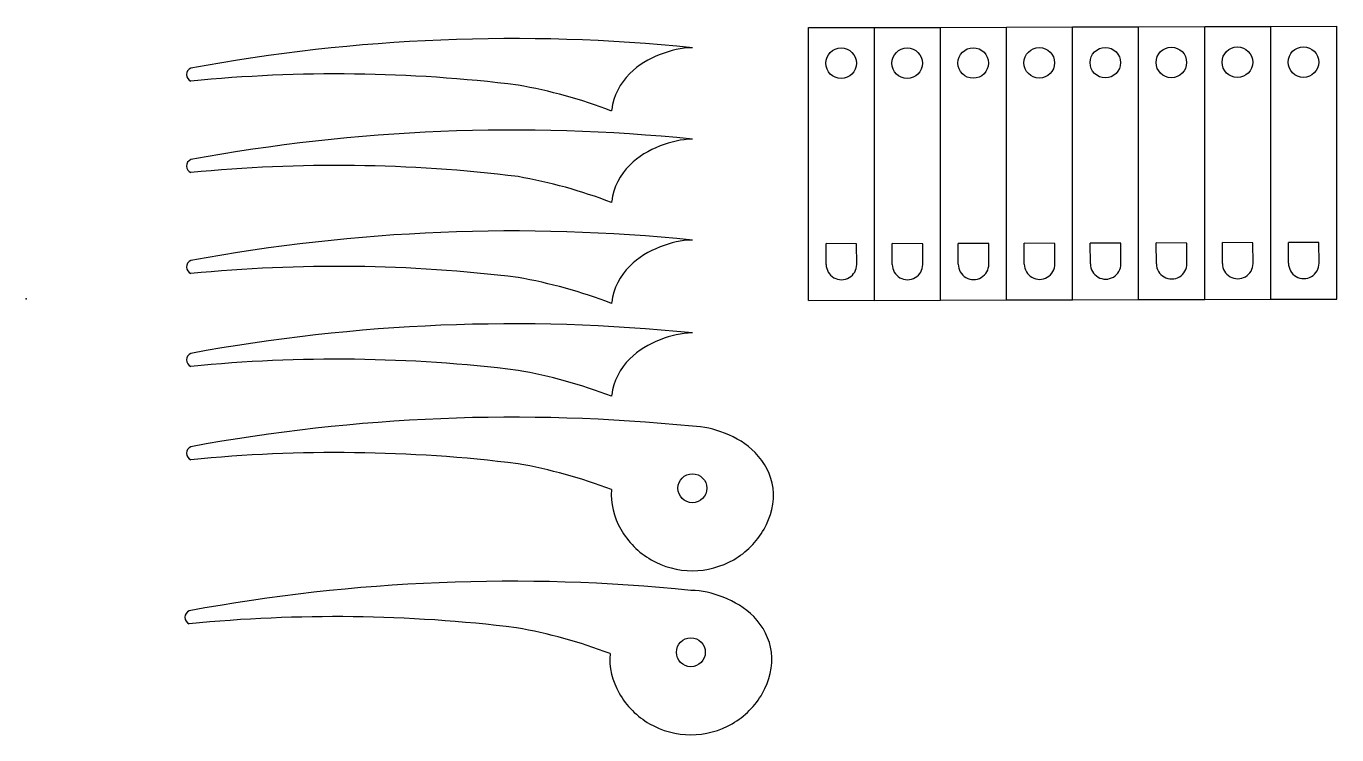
# Model space of a CAD drawing. Header units: millimetres. Extents: x -90 to 228, y -120 to 52.
import ezdxf

# ---------------------------------------------------------------- set-up
doc = ezdxf.new("R2010")
doc.units = ezdxf.units.MM

msp = doc.modelspace()

# ---------------------------------------------------------------- linework, layer by layer
for p, q in [((99.67, -14.67), (99.67, 51.43)), ((99.67, 51.43), (115.67, 51.43)), ((115.67, 51.43), (131.67, 51.47)), ((115.67, -14.67), (115.67, 51.43)), ((131.67, 51.47), (147.67, 51.52)), ((131.67, -14.63), (131.67, 51.47)), ((147.67, 51.52), (163.67, 51.57)), ((147.67, -14.58), (147.67, 51.52)), ((163.67, 51.57), (179.67, 51.61)), ((163.67, -14.53), (163.67, 51.57)), ((179.67, 51.61), (195.67, 51.66)), ((179.67, -14.49), (179.67, 51.61)), ((195.67, 51.66), (211.67, 51.71)), ((195.67, -14.44), (195.67, 51.66)), ((211.67, 51.71), (227.67, 51.75)), ((211.67, -14.39), (211.67, 51.71)), ((227.67, -14.35), (227.67, 51.75)), ((111.35, -0.97), (103.95, -0.92)), ((103.97, -5.97), (103.95, -0.92)), ((111.37, -5.97), (111.35, -0.97)), ((127.35, -0.97), (119.95, -0.92)), ((119.97, -5.97), (119.95, -0.92)), ((127.37, -5.97), (127.35, -0.97)), ((143.35, -0.93), (135.95, -0.87)), ((135.97, -5.93), (135.95, -0.87)), ((143.37, -5.93), (143.35, -0.93)), ((159.35, -0.88), (151.95, -0.83)), ((151.97, -5.88), (151.95, -0.83)), ((159.37, -5.88), (159.35, -0.88)), ((175.35, -0.83), (167.95, -0.78)), ((167.97, -5.83), (167.95, -0.78)), ((175.37, -5.83), (175.35, -0.83)), ((191.35, -0.79), (183.95, -0.73)), ((183.97, -5.79), (183.95, -0.73)), ((191.37, -5.79), (191.35, -0.79)), ((207.35, -0.74), (199.95, -0.69)), ((199.97, -5.74), (199.95, -0.69)), ((207.37, -5.74), (207.35, -0.74)), ((223.35, -0.69), (215.95, -0.64)), ((215.97, -5.69), (215.95, -0.64)), ((223.37, -5.69), (223.35, -0.69)), ((99.67, -14.67), (115.67, -14.63)), ((115.67, -14.67), (131.67, -14.63)), ((131.67, -14.63), (147.67, -14.58)), ((147.67, -14.58), (163.67, -14.53)), ((163.67, -14.53), (179.67, -14.49)), ((179.67, -14.49), (195.67, -14.44)), ((195.67, -14.44), (211.67, -14.39)), ((211.67, -14.39), (227.67, -14.35))]:
    msp.add_line(p, q)
for centre, radius in [((107.59, 42.78), 3.7), ((123.59, 42.78), 3.7), ((139.59, 42.83), 3.7), ((155.59, 42.88), 3.7), ((171.59, 42.92), 3.7), ((187.59, 42.97), 3.7), ((203.59, 43.02), 3.7), ((219.59, 43.06), 3.7), ((71.56, -60.19), 3.5), ((71.19, -99.93), 3.5)]:
    msp.add_circle(centre, radius)
for centre, radius, start, end in [((28.1, -379.81), 428.57, 84.1783, 100.4939), ((-49.29, 40.02), 1.71, 113.1077, 247.3222), ((-14.62, -318.8), 358.99, 82.9697, 95.6471), ((8, -83.43), 122.78, 69.0154, 80.0036), ((28.1, -401.98), 428.57, 84.1783, 100.4939), ((-49.29, 17.85), 1.71, 113.1077, 247.3222), ((-14.62, -340.97), 358.99, 82.9697, 95.6471), ((8, -105.6), 122.78, 69.0154, 80.0036), ((28.1, -426.43), 428.57, 84.1783, 100.4939), ((-49.29, -6.6), 1.71, 113.1077, 247.3222), ((107.67, -5.97), 3.7, 180, 0.4179), ((123.67, -5.97), 3.7, 180, 0.4179), ((139.67, -5.93), 3.7, 180, 0.4179), ((155.67, -5.88), 3.7, 180, 0.4179), ((171.67, -5.83), 3.7, 180, 0.4179), ((187.67, -5.79), 3.7, 180, 0.4179), ((203.67, -5.74), 3.7, 180, 0.4179), ((219.67, -5.69), 3.7, 180, 0.4179), ((-14.62, -365.43), 358.99, 82.9697, 95.6471), ((8, -130.05), 122.78, 69.0154, 80.0036), ((28.1, -448.93), 428.57, 84.1783, 100.4939), ((-49.29, -29.1), 1.71, 113.1077, 247.3222), ((-14.62, -387.92), 358.99, 82.9697, 95.6471), ((8, -152.55), 122.78, 69.0154, 80.0036), ((28.1, -471.55), 428.57, 84.1783, 100.4939), ((-49.29, -51.72), 1.71, 113.1077, 247.3222), ((-14.62, -410.54), 358.99, 82.9697, 95.6471), ((8, -175.17), 122.78, 69.0154, 80.0036), ((27.72, -511.29), 428.57, 84.1783, 100.4939), ((-49.66, -91.46), 1.71, 113.1077, 247.3222), ((-14.99, -450.29), 358.99, 82.9697, 95.6471), ((7.63, -214.91), 122.78, 69.0154, 80.0036)]:
    msp.add_arc(centre, radius, start, end)
at = {"color": 143, "true_color": 0x7aafdf}
for points, knots in [([(71.57, 46.55), (71.56, 46.55), (71.56, 46.55), (71.56, 46.55), (68.91, 46.55), (63.38, 45.16), (55.55, 40.73), (52.37, 34.7), (51.98, 31.32), (51.97, 31.21)], [114.740949, 114.740949, 114.740949, 114.740949, 114.751777, 114.751777, 114.751777, 122.718003, 131.427168, 141.183221, 141.527908, 141.527908, 141.527908, 141.527908]), ([(71.57, 24.38), (71.56, 24.38), (71.56, 24.38), (71.56, 24.38), (68.91, 24.38), (63.38, 22.99), (55.55, 18.56), (52.37, 12.53), (51.98, 9.15), (51.97, 9.04)], [114.740949, 114.740949, 114.740949, 114.740949, 114.751777, 114.751777, 114.751777, 122.718003, 131.427168, 141.183221, 141.527908, 141.527908, 141.527908, 141.527908]), ([(71.57, -0.07), (71.56, -0.07), (71.56, -0.07), (71.56, -0.07), (68.91, -0.07), (63.38, -1.47), (55.55, -5.89), (52.37, -11.93), (51.98, -15.3), (51.97, -15.41)], [114.740949, 114.740949, 114.740949, 114.740949, 114.751777, 114.751777, 114.751777, 122.718003, 131.427168, 141.183221, 141.527908, 141.527908, 141.527908, 141.527908]), ([(71.57, -22.57), (71.56, -22.57), (71.56, -22.57), (71.56, -22.57), (68.91, -22.57), (63.38, -23.96), (55.55, -28.39), (52.37, -34.42), (51.98, -37.8), (51.97, -37.91)], [114.740949, 114.740949, 114.740949, 114.740949, 114.751777, 114.751777, 114.751777, 122.718003, 131.427168, 141.183221, 141.527908, 141.527908, 141.527908, 141.527908]), ([(51.97, -60.53), (51.64, -63.81), (53.52, -70.81), (61.07, -78.29), (71.57, -81.13), (82.05, -78.29), (89.67, -70.73), (92.42, -60.23), (87.56, -51.08), (79.78, -46.59), (74.21, -45.19), (71.57, -45.19)], [26.77613, 26.77613, 26.77613, 26.77613, 36.59233, 47.038184, 57.382562, 67.753045, 78.145388, 88.333378, 97.984549, 106.769124, 114.740949, 114.740949, 114.740949, 114.740949]), ([(51.6, -100.27), (51.27, -103.56), (53.15, -110.55), (60.69, -118.03), (71.19, -120.87), (81.68, -118.03), (89.3, -110.47), (92.04, -99.97), (87.19, -90.82), (79.4, -86.33), (73.84, -84.93), (71.2, -84.93)], [26.77613, 26.77613, 26.77613, 26.77613, 36.59233, 47.038184, 57.382562, 67.753045, 78.145388, 88.333378, 97.984549, 106.769124, 114.740949, 114.740949, 114.740949, 114.740949])]:
    msp.add_open_spline(points, degree=3, knots=knots, dxfattribs=at)
msp.add_point((-89.83, -14.33))

doc.saveas('drawing.dxf')
